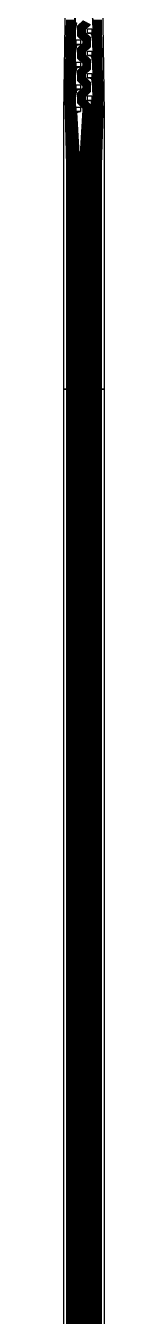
# Model space of a CAD drawing. Header units: inches. Extents: x 106592 to 209533, y 57057 to 74911.
# Drawn here: x 139468 to 139558, y 66227 to 69109 of the extents above; entities that cross this region are included whole.
import ezdxf

# ---------------------------------------------------------------- set-up
doc = ezdxf.new("R2010")
doc.units = ezdxf.units.IN
doc.header["$MEASUREMENT"] = 0
for name, color, linetype in [('metal', 221, 'Continuous'), ('nitride window', 40, 'Continuous'), ('profile', 140, 'Continuous')]:
    doc.layers.add(name, color=color, linetype=linetype)

msp = doc.modelspace()

# ---------------------------------------------------------------- linework, layer by layer
at = {"layer": 'metal'}
for points in [[(139492.1, 69122.3), (139492.6, 69147.3), (139495.1, 69165.3), (139496.1, 69165.3), (139493.1, 69147.3), (139492.6, 69122.3), (139492.1, 69097.3), (139491.6, 69072.3), (139491.1, 69047.3), (139490.6, 69022.3), (139490.1, 68997.3), (139489.6, 68972.3), (139489.1, 68947.3), (139489.6, 68914.3), (139496.7, 68797.3), (139496.1, 68797.3), (139489.1, 68914.3), (139488.6, 68947.3), (139489.1, 68972.3), (139489.6, 68997.3), (139490.1, 69022.3), (139490.6, 69047.3), (139491.1, 69072.3), (139491.6, 69097.3)], [(139533.1, 69097.3), (139532.6, 69122.3), (139530.1, 69140.3), (139529.1, 69140.3), (139532.1, 69122.3), (139532.6, 69097.3), (139533.1, 69072.3), (139533.6, 69047.3), (139534.1, 69022.3), (139534.6, 68997.3), (139535.1, 68972.3), (139535.6, 68947.3), (139536.1, 68914.3), (139528.5, 68797.3), (139529.1, 68797.3), (139536.6, 68914.3), (139536.1, 68947.3), (139535.6, 68972.3), (139535.1, 68997.3), (139534.6, 69022.3), (139534.1, 69047.3), (139533.6, 69072.3)], [(139492.1, 69072.3), (139492.6, 69097.3), (139495.1, 69115.3), (139496.1, 69115.3), (139493.1, 69097.3), (139492.6, 69072.3), (139492.1, 69047.3), (139491.6, 69022.3), (139491.1, 68997.3), (139490.6, 68972.3), (139490.1, 68947.3), (139490.6, 68914.3), (139497.9, 68797.3), (139497.3, 68797.3), (139490.1, 68914.3), (139489.6, 68947.3), (139490.1, 68972.3), (139490.6, 68997.3), (139491.1, 69022.3), (139491.6, 69047.3)], [(139520.1, 69102.3), (139530.1, 69102.3), (139530.1, 69092.3), (139520.1, 69092.3)], [(139495.1, 69077.3), (139505.1, 69077.3), (139505.1, 69067.3), (139495.1, 69067.3)], [(139530.1, 69090.3), (139529.1, 69090.3), (139520.1, 69092.3), (139530.1, 69092.3)], [(139533.1, 69047.3), (139532.6, 69072.3), (139530.1, 69090.3), (139529.1, 69090.3), (139532.1, 69072.3), (139532.6, 69047.3), (139533.1, 69022.3), (139533.6, 68997.3), (139534.1, 68972.3), (139534.6, 68947.3), (139535.1, 68914.3), (139527.3, 68797.3), (139527.9, 68797.3), (139535.6, 68914.3), (139535.1, 68947.3), (139534.6, 68972.3), (139534.1, 68997.3), (139533.6, 69022.3)], [(139492.1, 69022.3), (139492.6, 69047.3), (139495.1, 69065.3), (139496.1, 69065.3), (139493.1, 69047.3), (139492.6, 69022.3), (139492.1, 68997.3), (139491.6, 68972.3), (139491.1, 68947.3), (139491.6, 68914.3), (139499.1, 68797.3), (139498.5, 68797.3), (139491.1, 68914.3), (139490.6, 68947.3), (139491.1, 68972.3), (139491.6, 68997.3)], [(139505.1, 69067.3), (139495.1, 69067.3), (139495.1, 69065.3), (139496.1, 69065.3)], [(139520.1, 69052.3), (139530.1, 69052.3), (139530.1, 69042.3), (139520.1, 69042.3)], [(139530.1, 69040.3), (139529.1, 69040.3), (139520.1, 69042.3), (139530.1, 69042.3)], [(139492.1, 68972.3), (139492.6, 68997.3), (139495.1, 69015.3), (139496.1, 69015.3), (139493.1, 68997.3), (139492.6, 68972.3), (139492.1, 68947.3), (139492.6, 68914.3), (139500.3, 68797.3), (139499.7, 68797.3), (139492.1, 68914.3), (139491.6, 68947.3)], [(139495.1, 69027.3), (139505.1, 69027.3), (139505.1, 69017.3), (139495.1, 69017.3)], [(139495.1, 69015.3), (139496.1, 69015.3), (139505.1, 69017.3), (139495.1, 69017.3)], [(139533.1, 68997.3), (139532.6, 69022.3), (139530.1, 69040.3), (139529.1, 69040.3), (139532.1, 69022.3), (139532.6, 68997.3), (139533.1, 68972.3), (139533.6, 68947.3), (139534.1, 68914.3), (139526.1, 68797.3), (139526.7, 68797.3), (139534.6, 68914.3), (139534.1, 68947.3), (139533.6, 68972.3)], [(139520.1, 69002.3), (139530.1, 69002.3), (139530.1, 68992.3), (139520.1, 68992.3)], [(139530.1, 68990.3), (139529.1, 68990.3), (139520.1, 68992.3), (139530.1, 68992.3)], [(139533.1, 68947.3), (139532.6, 68972.3), (139530.1, 68990.3), (139529.1, 68990.3), (139532.1, 68972.3), (139532.6, 68947.3), (139533.1, 68914.3), (139524.9, 68797.3), (139525.5, 68797.3), (139533.6, 68914.3)], [(139492.6, 68947.3), (139495.1, 68965.3), (139496.1, 68965.3), (139493.1, 68947.3), (139493.6, 68914.3), (139501.5, 68797.3), (139500.9, 68797.3), (139493.1, 68914.3)], [(139495.1, 68977.3), (139505.1, 68977.3), (139505.1, 68967.3), (139495.1, 68967.3)], [(139495.1, 68965.3), (139496.1, 68965.3), (139505.1, 68967.3), (139495.1, 68967.3)], [(139495.1, 68927.3), (139505.1, 68927.3), (139505.1, 68917.3), (139495.1, 68917.3)], [(139520.1, 68952.3), (139530.1, 68952.3), (139530.1, 68942.3), (139520.1, 68942.3)], [(139530.1, 68940.3), (139529.1, 68940.3), (139520.1, 68942.3), (139530.1, 68942.3)], [(139529.1, 68940.3), (139530.1, 68940.3), (139530.1, 68914.5), (139524.3, 68797.3), (139523.7, 68797.3), (139529.2, 68914.5)], [(139495.1, 68915.3), (139496.1, 68915.3), (139505.1, 68917.3), (139495.1, 68917.3)], [(139502.1, 68797.3), (139495.1, 68915.3), (139496.1, 68915.3), (139502.7, 68797.3)], [(139474.5, 60567.4), (139474.5, 68797.3), (139475.1, 68797.3), (139475.1, 60567.4)], [(139475.7, 60567.4), (139475.7, 68797.3), (139476.3, 68797.3), (139476.3, 60567.4)], [(139476.9, 60567.4), (139476.9, 68797.3), (139477.5, 68797.3), (139477.5, 60567.4)], [(139478.1, 60567.4), (139478.1, 68797.3), (139478.7, 68797.3), (139478.7, 60567.4)], [(139479.3, 60567.4), (139479.3, 68797.3), (139479.9, 68797.3), (139479.9, 60567.4)], [(139480.5, 60567.4), (139480.5, 68797.3), (139481.1, 68797.3), (139481.1, 60567.4)], [(139481.7, 60567.4), (139481.7, 68797.3), (139482.3, 68797.3), (139482.3, 60567.4)], [(139482.9, 60567.4), (139482.9, 68797.3), (139483.5, 68797.3), (139483.5, 60567.4)], [(139484.1, 60567.4), (139484.1, 68797.3), (139484.7, 68797.3), (139484.7, 60567.4)], [(139485.3, 60567.4), (139485.3, 68797.3), (139485.9, 68797.3), (139485.9, 60567.4)], [(139486.5, 60567.4), (139486.5, 68797.3), (139487.1, 68797.3), (139487.1, 60567.4)], [(139487.7, 60567.4), (139487.7, 68797.3), (139488.3, 68797.3), (139488.3, 60567.4)], [(139488.9, 60567.4), (139488.9, 68797.3), (139489.5, 68797.3), (139489.5, 60567.4)], [(139490.1, 60567.4), (139490.1, 68797.3), (139490.7, 68797.3), (139490.7, 60567.4)], [(139491.3, 60567.4), (139491.3, 68797.3), (139491.9, 68797.3), (139491.9, 60567.4)], [(139492.5, 60567.4), (139492.5, 68797.3), (139493.1, 68797.3), (139493.1, 60567.4)], [(139493.7, 60567.4), (139493.7, 68797.3), (139494.3, 68797.3), (139494.3, 60567.4)], [(139494.9, 60567.4), (139494.9, 68797.3), (139495.5, 68797.3), (139495.5, 60567.4)], [(139496.1, 60567.4), (139496.1, 68797.3), (139496.7, 68797.3), (139496.7, 60567.4)], [(139497.3, 60567.4), (139497.3, 68797.3), (139497.9, 68797.3), (139497.9, 60567.4)], [(139498.5, 60567.4), (139498.5, 68797.3), (139499.1, 68797.3), (139499.1, 60567.4)], [(139499.7, 60567.4), (139499.7, 68797.3), (139500.3, 68797.3), (139500.3, 60567.4)], [(139500.9, 60567.4), (139500.9, 68797.3), (139501.5, 68797.3), (139501.5, 60567.4)], [(139502.1, 60567.4), (139502.1, 68797.3), (139502.7, 68797.3), (139502.7, 60567.4)], [(139503.3, 60567.4), (139503.3, 68797.3), (139503.9, 68797.3), (139503.9, 60567.4)], [(139504.5, 60567.4), (139504.5, 68797.3), (139505.1, 68797.3), (139505.1, 60567.4)], [(139505.7, 60567.4), (139505.7, 68797.3), (139506.3, 68797.3), (139506.3, 60567.4)], [(139506.9, 60567.4), (139506.9, 68797.3), (139507.5, 68797.3), (139507.5, 60567.4)], [(139508.1, 60567.4), (139508.1, 68797.3), (139508.7, 68797.3), (139508.7, 60567.4)], [(139509.3, 60567.4), (139509.3, 68797.3), (139509.9, 68797.3), (139509.9, 60567.4)], [(139510.5, 60567.4), (139510.5, 68797.3), (139511.1, 68797.3), (139511.1, 60567.4)], [(139511.7, 60567.4), (139511.7, 68797.3), (139512.3, 68797.3), (139512.3, 60567.4)], [(139512.9, 60567.4), (139512.9, 68797.3), (139513.5, 68797.3), (139513.5, 60567.4)], [(139514.1, 60567.4), (139514.1, 68797.3), (139514.7, 68797.3), (139514.7, 60567.4)], [(139515.3, 60567.4), (139515.3, 68797.3), (139515.9, 68797.3), (139515.9, 60567.4)], [(139516.5, 60567.4), (139516.5, 68797.3), (139517.1, 68797.3), (139517.1, 60567.4)], [(139517.7, 60567.4), (139517.7, 68797.3), (139518.3, 68797.3), (139518.3, 60567.4)], [(139518.9, 60567.4), (139518.9, 68797.3), (139519.5, 68797.3), (139519.5, 60567.4)], [(139520.1, 60567.4), (139520.1, 68797.3), (139520.7, 68797.3), (139520.7, 60567.4)], [(139521.3, 60567.4), (139521.3, 68797.3), (139521.9, 68797.3), (139521.9, 60567.4)], [(139522.5, 60567.4), (139522.5, 68797.3), (139523.1, 68797.3), (139523.1, 60567.4)], [(139523.7, 60567.4), (139523.7, 68797.3), (139524.3, 68797.3), (139524.3, 60567.4)], [(139524.9, 60567.4), (139524.9, 68797.3), (139525.5, 68797.3), (139525.5, 60567.4)], [(139526.1, 60567.4), (139526.1, 68797.3), (139526.7, 68797.3), (139526.7, 60567.4)], [(139527.3, 60567.4), (139527.3, 68797.3), (139527.9, 68797.3), (139527.9, 60567.4)], [(139528.5, 60567.4), (139528.5, 68797.3), (139529.1, 68797.3), (139529.1, 60567.4)], [(139529.7, 60567.4), (139529.7, 68797.3), (139530.3, 68797.3), (139530.3, 60567.4)], [(139530.9, 60567.4), (139530.9, 68797.3), (139531.5, 68797.3), (139531.5, 60567.4)], [(139532.1, 60567.4), (139532.1, 68797.3), (139532.7, 68797.3), (139532.7, 60567.4)], [(139533.3, 60567.4), (139533.3, 68797.3), (139533.9, 68797.3), (139533.9, 60567.4)], [(139534.5, 60567.4), (139534.5, 68797.3), (139535.1, 68797.3), (139535.1, 60567.4)], [(139535.7, 60567.4), (139535.7, 68797.3), (139536.3, 68797.3), (139536.3, 60567.4)], [(139536.9, 60567.4), (139536.9, 68797.3), (139537.5, 68797.3), (139537.5, 60567.4)], [(139538.1, 60567.4), (139538.1, 68797.3), (139538.7, 68797.3), (139538.7, 60567.4)], [(139539.3, 60567.4), (139539.3, 68797.3), (139539.9, 68797.3), (139539.9, 60567.4)], [(139540.5, 60567.4), (139540.5, 68797.3), (139541.1, 68797.3), (139541.1, 60567.4)], [(139541.7, 60567.4), (139541.7, 68797.3), (139542.3, 68797.3), (139542.3, 60567.4)], [(139542.9, 60567.4), (139542.9, 68797.3), (139543.5, 68797.3), (139543.5, 60567.4)], [(139544.1, 60567.4), (139544.1, 68797.3), (139544.7, 68797.3), (139544.7, 60567.4)], [(139545.3, 60567.4), (139545.3, 68797.3), (139545.9, 68797.3), (139545.9, 60567.4)], [(139546.5, 60567.4), (139546.5, 68797.3), (139547.1, 68797.3), (139547.1, 60567.4)], [(139547.7, 60567.4), (139547.7, 68797.3), (139548.3, 68797.3), (139548.3, 60567.4)], [(139548.9, 60567.4), (139548.9, 68797.3), (139549.5, 68797.3), (139549.5, 60567.4)], [(139550.1, 60567.4), (139550.1, 68797.3), (139550.7, 68797.3), (139550.7, 60567.4)]]:
    msp.add_lwpolyline(points, close=True, dxfattribs=at)
for points in [[(139474.6, 69122.3), (139474.1, 69097.3), (139473.6, 69072.3), (139473.1, 69047.3), (139472.6, 69022.3), (139472.1, 68997.3), (139471.6, 68972.3), (139471.1, 68947.3), (139471.6, 68914.3), (139475.1, 68797.3), (139474.5, 68797.3), (139471.1, 68914.3), (139470.6, 68947.3), (139471.1, 68972.3), (139471.6, 68997.3), (139472.1, 69022.3), (139472.6, 69047.3), (139473.1, 69072.3), (139473.6, 69097.3), (139474.1, 69122.3)], [(139475.6, 69122.3), (139475.1, 69097.3), (139474.6, 69072.3), (139474.1, 69047.3), (139473.6, 69022.3), (139473.1, 68997.3), (139472.6, 68972.3), (139472.1, 68947.3), (139472.6, 68914.3), (139476.3, 68797.3), (139475.7, 68797.3), (139472.1, 68914.3), (139471.6, 68947.3), (139472.1, 68972.3), (139472.6, 68997.3), (139473.1, 69022.3), (139473.6, 69047.3), (139474.1, 69072.3), (139474.6, 69097.3), (139475.1, 69122.3)], [(139476.6, 69122.3), (139476.1, 69097.3), (139475.6, 69072.3), (139475.1, 69047.3), (139474.6, 69022.3), (139474.1, 68997.3), (139473.6, 68972.3), (139473.1, 68947.3), (139473.6, 68914.3), (139477.5, 68797.3), (139476.9, 68797.3), (139473.1, 68914.3), (139472.6, 68947.3), (139473.1, 68972.3), (139473.6, 68997.3), (139474.1, 69022.3), (139474.6, 69047.3), (139475.1, 69072.3), (139475.6, 69097.3), (139476.1, 69122.3)], [(139477.6, 69122.3), (139477.1, 69097.3), (139476.6, 69072.3), (139476.1, 69047.3), (139475.6, 69022.3), (139475.1, 68997.3), (139474.6, 68972.3), (139474.1, 68947.3), (139474.6, 68914.3), (139478.7, 68797.3), (139478.1, 68797.3), (139474.1, 68914.3), (139473.6, 68947.3), (139474.1, 68972.3), (139474.6, 68997.3), (139475.1, 69022.3), (139475.6, 69047.3), (139476.1, 69072.3), (139476.6, 69097.3), (139477.1, 69122.3)], [(139478.6, 69122.3), (139478.1, 69097.3), (139477.6, 69072.3), (139477.1, 69047.3), (139476.6, 69022.3), (139476.1, 68997.3), (139475.6, 68972.3), (139475.1, 68947.3), (139475.6, 68914.3), (139479.9, 68797.3), (139479.3, 68797.3), (139475.1, 68914.3), (139474.6, 68947.3), (139475.1, 68972.3), (139475.6, 68997.3), (139476.1, 69022.3), (139476.6, 69047.3), (139477.1, 69072.3), (139477.6, 69097.3), (139478.1, 69122.3)], [(139479.6, 69122.3), (139479.1, 69097.3), (139478.6, 69072.3), (139478.1, 69047.3), (139477.6, 69022.3), (139477.1, 68997.3), (139476.6, 68972.3), (139476.1, 68947.3), (139476.6, 68914.3), (139481.1, 68797.3), (139480.5, 68797.3), (139476.1, 68914.3), (139475.6, 68947.3), (139476.1, 68972.3), (139476.6, 68997.3), (139477.1, 69022.3), (139477.6, 69047.3), (139478.1, 69072.3), (139478.6, 69097.3), (139479.1, 69122.3)], [(139480.6, 69122.3), (139480.1, 69097.3), (139479.6, 69072.3), (139479.1, 69047.3), (139478.6, 69022.3), (139478.1, 68997.3), (139477.6, 68972.3), (139477.1, 68947.3), (139477.6, 68914.3), (139482.3, 68797.3), (139481.7, 68797.3), (139477.1, 68914.3), (139476.6, 68947.3), (139477.1, 68972.3), (139477.6, 68997.3), (139478.1, 69022.3), (139478.6, 69047.3), (139479.1, 69072.3), (139479.6, 69097.3), (139480.1, 69122.3)], [(139481.6, 69122.3), (139481.1, 69097.3), (139480.6, 69072.3), (139480.1, 69047.3), (139479.6, 69022.3), (139479.1, 68997.3), (139478.6, 68972.3), (139478.1, 68947.3), (139478.6, 68914.3), (139483.5, 68797.3), (139482.9, 68797.3), (139478.1, 68914.3), (139477.6, 68947.3), (139478.1, 68972.3), (139478.6, 68997.3), (139479.1, 69022.3), (139479.6, 69047.3), (139480.1, 69072.3), (139480.6, 69097.3), (139481.1, 69122.3)], [(139482.6, 69122.3), (139482.1, 69097.3), (139481.6, 69072.3), (139481.1, 69047.3), (139480.6, 69022.3), (139480.1, 68997.3), (139479.6, 68972.3), (139479.1, 68947.3), (139479.6, 68914.3), (139484.7, 68797.3), (139484.1, 68797.3), (139479.1, 68914.3), (139478.6, 68947.3), (139479.1, 68972.3), (139479.6, 68997.3), (139480.1, 69022.3), (139480.6, 69047.3), (139481.1, 69072.3), (139481.6, 69097.3), (139482.1, 69122.3)], [(139483.6, 69122.3), (139483.1, 69097.3), (139482.6, 69072.3), (139482.1, 69047.3), (139481.6, 69022.3), (139481.1, 68997.3), (139480.6, 68972.3), (139480.1, 68947.3), (139480.6, 68914.3), (139485.9, 68797.3), (139485.3, 68797.3), (139480.1, 68914.3), (139479.6, 68947.3), (139480.1, 68972.3), (139480.6, 68997.3), (139481.1, 69022.3), (139481.6, 69047.3), (139482.1, 69072.3), (139482.6, 69097.3), (139483.1, 69122.3)], [(139484.6, 69122.3), (139484.1, 69097.3), (139483.6, 69072.3), (139483.1, 69047.3), (139482.6, 69022.3), (139482.1, 68997.3), (139481.6, 68972.3), (139481.1, 68947.3), (139481.6, 68914.3), (139487.1, 68797.3), (139486.5, 68797.3), (139481.1, 68914.3), (139480.6, 68947.3), (139481.1, 68972.3), (139481.6, 68997.3), (139482.1, 69022.3), (139482.6, 69047.3), (139483.1, 69072.3), (139483.6, 69097.3), (139484.1, 69122.3)], [(139485.6, 69122.3), (139485.1, 69097.3), (139484.6, 69072.3), (139484.1, 69047.3), (139483.6, 69022.3), (139483.1, 68997.3), (139482.6, 68972.3), (139482.1, 68947.3), (139482.6, 68914.3), (139488.3, 68797.3), (139487.7, 68797.3), (139482.1, 68914.3), (139481.6, 68947.3), (139482.1, 68972.3), (139482.6, 68997.3), (139483.1, 69022.3), (139483.6, 69047.3), (139484.1, 69072.3), (139484.6, 69097.3), (139485.1, 69122.3)], [(139486.6, 69122.3), (139486.1, 69097.3), (139485.6, 69072.3), (139485.1, 69047.3), (139484.6, 69022.3), (139484.1, 68997.3), (139483.6, 68972.3), (139483.1, 68947.3), (139483.6, 68914.3), (139489.5, 68797.3), (139488.9, 68797.3), (139483.1, 68914.3), (139482.6, 68947.3), (139483.1, 68972.3), (139483.6, 68997.3), (139484.1, 69022.3), (139484.6, 69047.3), (139485.1, 69072.3), (139485.6, 69097.3), (139486.1, 69122.3)], [(139487.6, 69122.3), (139487.1, 69097.3), (139486.6, 69072.3), (139486.1, 69047.3), (139485.6, 69022.3), (139485.1, 68997.3), (139484.6, 68972.3), (139484.1, 68947.3), (139484.6, 68914.3), (139490.7, 68797.3), (139490.1, 68797.3), (139484.1, 68914.3), (139483.6, 68947.3), (139484.1, 68972.3), (139484.6, 68997.3), (139485.1, 69022.3), (139485.6, 69047.3), (139486.1, 69072.3), (139486.6, 69097.3), (139487.1, 69122.3)], [(139488.6, 69122.3), (139488.1, 69097.3), (139487.6, 69072.3), (139487.1, 69047.3), (139486.6, 69022.3), (139486.1, 68997.3), (139485.6, 68972.3), (139485.1, 68947.3), (139485.6, 68914.3), (139491.9, 68797.3), (139491.3, 68797.3), (139485.1, 68914.3), (139484.6, 68947.3), (139485.1, 68972.3), (139485.6, 68997.3), (139486.1, 69022.3), (139486.6, 69047.3), (139487.1, 69072.3), (139487.6, 69097.3), (139488.1, 69122.3)], [(139489.6, 69122.3), (139489.1, 69097.3), (139488.6, 69072.3), (139488.1, 69047.3), (139487.6, 69022.3), (139487.1, 68997.3), (139486.6, 68972.3), (139486.1, 68947.3), (139486.6, 68914.3), (139493.1, 68797.3), (139492.5, 68797.3), (139486.1, 68914.3), (139485.6, 68947.3), (139486.1, 68972.3), (139486.6, 68997.3), (139487.1, 69022.3), (139487.6, 69047.3), (139488.1, 69072.3), (139488.6, 69097.3), (139489.1, 69122.3)], [(139490.6, 69122.3), (139490.1, 69097.3), (139489.6, 69072.3), (139489.1, 69047.3), (139488.6, 69022.3), (139488.1, 68997.3), (139487.6, 68972.3), (139487.1, 68947.3), (139487.6, 68914.3), (139494.3, 68797.3), (139493.7, 68797.3), (139487.1, 68914.3), (139486.6, 68947.3), (139487.1, 68972.3), (139487.6, 68997.3), (139488.1, 69022.3), (139488.6, 69047.3), (139489.1, 69072.3), (139489.6, 69097.3), (139490.1, 69122.3)], [(139491.6, 69122.3), (139491.1, 69097.3), (139490.6, 69072.3), (139490.1, 69047.3), (139489.6, 69022.3), (139489.1, 68997.3), (139488.6, 68972.3), (139488.1, 68947.3), (139488.6, 68914.3), (139495.5, 68797.3), (139494.9, 68797.3), (139488.1, 68914.3), (139487.6, 68947.3), (139488.1, 68972.3), (139488.6, 68997.3), (139489.1, 69022.3), (139489.6, 69047.3), (139490.1, 69072.3), (139490.6, 69097.3), (139491.1, 69122.3)], [(139511.1, 69120.1), (139499.6, 69108.6), (139499.6, 69086.1), (139511.1, 69074.6), (139511.1, 69070.1), (139499.6, 69058.6), (139499.6, 69036.1), (139511.1, 69024.6), (139511.1, 69020.1), (139499.6, 69008.6), (139499.6, 68986.1), (139511.1, 68974.6), (139511.1, 68970.1), (139499.6, 68958.6), (139499.6, 68936.1), (139511.1, 68924.6), (139511.1, 68920.1), (139503.9, 68797.3), (139503.3, 68797.3), (139510.6, 68920.3), (139510.6, 68924.3), (139499.1, 68935.8), (139499.1, 68958.8), (139510.6, 68970.3), (139510.6, 68974.3), (139499.1, 68985.8), (139499.1, 69008.8), (139510.6, 69020.3), (139510.6, 69024.3), (139499.1, 69035.8), (139499.1, 69058.8), (139510.6, 69070.3), (139510.6, 69074.3), (139499.1, 69085.8), (139499.1, 69108.8), (139510.6, 69120.3)], [(139512.1, 69119.6), (139500.6, 69108.1), (139500.6, 69086.6), (139512.1, 69075.1), (139512.1, 69069.6), (139500.6, 69058.1), (139500.6, 69036.6), (139512.1, 69025.1), (139512.1, 69019.6), (139500.6, 69008.1), (139500.6, 68986.6), (139512.1, 68975.1), (139512.1, 68969.6), (139500.6, 68958.1), (139500.6, 68936.6), (139512.1, 68925.1), (139512.1, 68919.6), (139505.1, 68797.3), (139504.5, 68797.3), (139511.6, 68919.8), (139511.6, 68924.8), (139500.1, 68936.3), (139500.1, 68958.3), (139511.6, 68969.8), (139511.6, 68974.8), (139500.1, 68986.3), (139500.1, 69008.3), (139511.6, 69019.8), (139511.6, 69024.8), (139500.1, 69036.3), (139500.1, 69058.3), (139511.6, 69069.8), (139511.6, 69074.8), (139500.1, 69086.3), (139500.1, 69108.3), (139511.6, 69119.8)], [(139513.1, 69119.1), (139501.6, 69107.6), (139501.6, 69087.1), (139513.1, 69075.6), (139513.1, 69069.1), (139501.6, 69057.6), (139501.6, 69037.1), (139513.1, 69025.6), (139513.1, 69019.1), (139501.6, 69007.6), (139501.6, 68987.1), (139513.1, 68975.6), (139513.1, 68969.1), (139501.6, 68957.6), (139501.6, 68937.1), (139513.1, 68925.6), (139513.1, 68919.1), (139506.3, 68797.3), (139505.7, 68797.3), (139512.6, 68919.3), (139512.6, 68925.3), (139501.1, 68936.8), (139501.1, 68957.8), (139512.6, 68969.3), (139512.6, 68975.3), (139501.1, 68986.8), (139501.1, 69007.8), (139512.6, 69019.3), (139512.6, 69025.3), (139501.1, 69036.8), (139501.1, 69057.8), (139512.6, 69069.3), (139512.6, 69075.3), (139501.1, 69086.8), (139501.1, 69107.8), (139512.6, 69119.3)], [(139514.1, 69118.6), (139502.6, 69107.1), (139502.6, 69087.6), (139514.1, 69076.1), (139514.1, 69068.6), (139502.6, 69057.1), (139502.6, 69037.6), (139514.1, 69026.1), (139514.1, 69018.6), (139502.6, 69007.1), (139502.6, 68987.6), (139514.1, 68976.1), (139514.1, 68968.6), (139502.6, 68957.1), (139502.6, 68937.6), (139514.1, 68926.1), (139514.1, 68918.6), (139507.5, 68797.3), (139506.9, 68797.3), (139513.6, 68918.8), (139513.6, 68925.8), (139502.1, 68937.3), (139502.1, 68957.3), (139513.6, 68968.8), (139513.6, 68975.8), (139502.1, 68987.3), (139502.1, 69007.3), (139513.6, 69018.8), (139513.6, 69025.8), (139502.1, 69037.3), (139502.1, 69057.3), (139513.6, 69068.8), (139513.6, 69075.8), (139502.1, 69087.3), (139502.1, 69107.3), (139513.6, 69118.8)], [(139515.1, 69118.1), (139503.6, 69106.6), (139503.6, 69088.1), (139515.1, 69076.6), (139515.1, 69068.1), (139503.6, 69056.6), (139503.6, 69038.1), (139515.1, 69026.6), (139515.1, 69018.1), (139503.6, 69006.6), (139503.6, 68988.1), (139515.1, 68976.6), (139515.1, 68968.1), (139503.6, 68956.6), (139503.6, 68938.1), (139515.1, 68926.6), (139515.1, 68918.1), (139508.7, 68797.3), (139508.1, 68797.3), (139514.6, 68918.3), (139514.6, 68926.3), (139503.1, 68937.8), (139503.1, 68956.8), (139514.6, 68968.3), (139514.6, 68976.3), (139503.1, 68987.8), (139503.1, 69006.8), (139514.6, 69018.3), (139514.6, 69026.3), (139503.1, 69037.8), (139503.1, 69056.8), (139514.6, 69068.3), (139514.6, 69076.3), (139503.1, 69087.8), (139503.1, 69106.8), (139514.6, 69118.3)], [(139516.1, 69117.6), (139504.6, 69106.1), (139504.6, 69088.6), (139516.1, 69077.1), (139516.1, 69067.6), (139504.6, 69056.1), (139504.6, 69038.6), (139516.1, 69027.1), (139516.1, 69017.6), (139504.6, 69006.1), (139504.6, 68988.6), (139516.1, 68977.1), (139516.1, 68967.6), (139504.6, 68956.1), (139504.6, 68938.6), (139516.1, 68927.1), (139516.1, 68917.6), (139509.9, 68797.3), (139509.3, 68797.3), (139515.6, 68917.8), (139515.6, 68926.8), (139504.1, 68938.3), (139504.1, 68956.3), (139515.6, 68967.8), (139515.6, 68976.8), (139504.1, 68988.3), (139504.1, 69006.3), (139515.6, 69017.8), (139515.6, 69026.8), (139504.1, 69038.3), (139504.1, 69056.3), (139515.6, 69067.8), (139515.6, 69076.8), (139504.1, 69088.3), (139504.1, 69106.3), (139515.6, 69117.8)], [(139517.1, 69117.1), (139505.6, 69105.6), (139505.6, 69089.1), (139517.1, 69077.6), (139517.1, 69067.1), (139505.6, 69055.6), (139505.6, 69039.1), (139517.1, 69027.6), (139517.1, 69017.1), (139505.6, 69005.6), (139505.6, 68989.1), (139517.1, 68977.6), (139517.1, 68967.1), (139505.6, 68955.6), (139505.6, 68939.1), (139517.1, 68927.6), (139517.1, 68917.1), (139511.1, 68797.3), (139510.5, 68797.3), (139516.6, 68917.3), (139516.6, 68927.3), (139505.1, 68938.8), (139505.1, 68955.8), (139516.6, 68967.3), (139516.6, 68977.3), (139505.1, 68988.8), (139505.1, 69005.8), (139516.6, 69017.3), (139516.6, 69027.3), (139505.1, 69038.8), (139505.1, 69055.8), (139516.6, 69067.3), (139516.6, 69077.3), (139505.1, 69088.8), (139505.1, 69105.8), (139516.6, 69117.3)], [(139518.1, 69116.6), (139506.6, 69105.1), (139506.6, 69089.6), (139518.1, 69078.1), (139518.1, 69066.6), (139506.6, 69055.1), (139506.6, 69039.6), (139518.1, 69028.1), (139518.1, 69016.6), (139506.6, 69005.1), (139506.6, 68989.6), (139518.1, 68978.1), (139518.1, 68966.6), (139506.6, 68955.1), (139506.6, 68939.6), (139518.1, 68928.1), (139518.1, 68916.6), (139512.3, 68797.3), (139511.7, 68797.3), (139517.6, 68916.8), (139517.6, 68927.8), (139506.1, 68939.3), (139506.1, 68955.3), (139517.6, 68966.8), (139517.6, 68977.8), (139506.1, 68989.3), (139506.1, 69005.3), (139517.6, 69016.8), (139517.6, 69027.8), (139506.1, 69039.3), (139506.1, 69055.3), (139517.6, 69066.8), (139517.6, 69077.8), (139506.1, 69089.3), (139506.1, 69105.3), (139517.6, 69116.8)], [(139519.1, 69116.1), (139507.6, 69104.6), (139507.6, 69090.1), (139519.1, 69078.6), (139519.1, 69066.1), (139507.6, 69054.6), (139507.6, 69040.1), (139519.1, 69028.6), (139519.1, 69016.1), (139507.6, 69004.6), (139507.6, 68990.1), (139519.1, 68978.6), (139519.1, 68966.1), (139507.6, 68954.6), (139507.6, 68940.1), (139519.1, 68928.6), (139519.1, 68916.1), (139513.5, 68797.3), (139512.9, 68797.3), (139518.6, 68916.3), (139518.6, 68928.3), (139507.1, 68939.8), (139507.1, 68954.8), (139518.6, 68966.3), (139518.6, 68978.3), (139507.1, 68989.8), (139507.1, 69004.8), (139518.6, 69016.3), (139518.6, 69028.3), (139507.1, 69039.8), (139507.1, 69054.8), (139518.6, 69066.3), (139518.6, 69078.3), (139507.1, 69089.8), (139507.1, 69104.8), (139518.6, 69116.3)], [(139520.1, 69115.6), (139508.6, 69104.1), (139508.6, 69090.6), (139520.1, 69079.1), (139520.1, 69065.6), (139508.6, 69054.1), (139508.6, 69040.6), (139520.1, 69029.1), (139520.1, 69015.6), (139508.6, 69004.1), (139508.6, 68990.6), (139520.1, 68979.1), (139520.1, 68965.6), (139508.6, 68954.1), (139508.6, 68940.6), (139520.1, 68929.1), (139520.1, 68915.6), (139514.7, 68797.3), (139514.1, 68797.3), (139519.6, 68915.8), (139519.6, 68928.8), (139508.1, 68940.3), (139508.1, 68954.3), (139519.6, 68965.8), (139519.6, 68978.8), (139508.1, 68990.3), (139508.1, 69004.3), (139519.6, 69015.8), (139519.6, 69028.8), (139508.1, 69040.3), (139508.1, 69054.3), (139519.6, 69065.8), (139519.6, 69078.8), (139508.1, 69090.3), (139508.1, 69104.3), (139519.6, 69115.8)], [(139521.1, 69115.1), (139509.6, 69103.6), (139509.6, 69091.1), (139521.1, 69079.6), (139521.1, 69065.1), (139509.6, 69053.6), (139509.6, 69041.1), (139521.1, 69029.6), (139521.1, 69015.1), (139509.6, 69003.6), (139509.6, 68991.1), (139521.1, 68979.6), (139521.1, 68965.1), (139509.6, 68953.6), (139509.6, 68941.1), (139521.1, 68929.6), (139521.1, 68915.1), (139515.9, 68797.3), (139515.3, 68797.3), (139520.6, 68915.3), (139520.6, 68929.3), (139509.1, 68940.8), (139509.1, 68953.8), (139520.6, 68965.3), (139520.6, 68979.3), (139509.1, 68990.8), (139509.1, 69003.8), (139520.6, 69015.3), (139520.6, 69029.3), (139509.1, 69040.8), (139509.1, 69053.8), (139520.6, 69065.3), (139520.6, 69079.3), (139509.1, 69090.8), (139509.1, 69103.8), (139520.6, 69115.3)], [(139522.1, 69114.6), (139510.6, 69103.1), (139510.6, 69091.6), (139522.1, 69080.1), (139522.1, 69064.6), (139510.6, 69053.1), (139510.6, 69041.6), (139522.1, 69030.1), (139522.1, 69014.6), (139510.6, 69003.1), (139510.6, 68991.6), (139522.1, 68980.1), (139522.1, 68964.6), (139510.6, 68953.1), (139510.6, 68941.6), (139522.1, 68930.1), (139522.1, 68914.6), (139517.1, 68797.3), (139516.5, 68797.3), (139521.6, 68914.8), (139521.6, 68929.8), (139510.1, 68941.3), (139510.1, 68953.3), (139521.6, 68964.8), (139521.6, 68979.8), (139510.1, 68991.3), (139510.1, 69003.3), (139521.6, 69014.8), (139521.6, 69029.8), (139510.1, 69041.3), (139510.1, 69053.3), (139521.6, 69064.8), (139521.6, 69079.8), (139510.1, 69091.3), (139510.1, 69103.3), (139521.6, 69114.8)], [(139523.1, 69114.1), (139511.6, 69102.6), (139511.6, 69092.1), (139523.1, 69080.6), (139523.1, 69064.1), (139511.6, 69052.6), (139511.6, 69042.1), (139523.1, 69030.6), (139523.1, 69014.1), (139511.6, 69002.6), (139511.6, 68992.1), (139523.1, 68980.6), (139523.1, 68964.1), (139511.6, 68952.6), (139511.6, 68942.1), (139523.1, 68930.6), (139523.1, 68914.1), (139518.3, 68797.3), (139517.7, 68797.3), (139522.6, 68914.3), (139522.6, 68930.3), (139511.1, 68941.8), (139511.1, 68952.8), (139522.6, 68964.3), (139522.6, 68980.3), (139511.1, 68991.8), (139511.1, 69002.8), (139522.6, 69014.3), (139522.6, 69030.3), (139511.1, 69041.8), (139511.1, 69052.8), (139522.6, 69064.3), (139522.6, 69080.3), (139511.1, 69091.8), (139511.1, 69102.8), (139522.6, 69114.3)], [(139524.1, 69113.6), (139512.6, 69102.1), (139512.6, 69092.6), (139524.1, 69081.1), (139524.1, 69063.6), (139512.6, 69052.1), (139512.6, 69042.6), (139524.1, 69031.1), (139524.1, 69013.6), (139512.6, 69002.1), (139512.6, 68992.6), (139524.1, 68981.1), (139524.1, 68963.6), (139512.6, 68952.1), (139512.6, 68942.6), (139524.1, 68931.1), (139524.1, 68913.6), (139519.5, 68797.3), (139518.9, 68797.3), (139523.6, 68913.8), (139523.6, 68930.8), (139512.1, 68942.3), (139512.1, 68952.3), (139523.6, 68963.8), (139523.6, 68980.8), (139512.1, 68992.3), (139512.1, 69002.3), (139523.6, 69013.8), (139523.6, 69030.8), (139512.1, 69042.3), (139512.1, 69052.3), (139523.6, 69063.8), (139523.6, 69080.8), (139512.1, 69092.3), (139512.1, 69102.3), (139523.6, 69113.8)], [(139525.1, 69113.1), (139513.6, 69101.6), (139513.6, 69093.1), (139525.1, 69081.6), (139525.1, 69063.1), (139513.6, 69051.6), (139513.6, 69043.1), (139525.1, 69031.6), (139525.1, 69013.1), (139513.6, 69001.6), (139513.6, 68993.1), (139525.1, 68981.6), (139525.1, 68963.1), (139513.6, 68951.6), (139513.6, 68943.1), (139525.1, 68931.6), (139525.1, 68913.1), (139520.7, 68797.3), (139520.1, 68797.3), (139524.6, 68913.3), (139524.6, 68931.3), (139513.1, 68942.8), (139513.1, 68951.8), (139524.6, 68963.3), (139524.6, 68981.3), (139513.1, 68992.8), (139513.1, 69001.8), (139524.6, 69013.3), (139524.6, 69031.3), (139513.1, 69042.8), (139513.1, 69051.8), (139524.6, 69063.3), (139524.6, 69081.3), (139513.1, 69092.8), (139513.1, 69101.8), (139524.6, 69113.3)], [(139526.1, 69112.6), (139514.6, 69101.1), (139514.6, 69093.6), (139526.1, 69082.1), (139526.1, 69062.6), (139514.6, 69051.1), (139514.6, 69043.6), (139526.1, 69032.1), (139526.1, 69012.6), (139514.6, 69001.1), (139514.6, 68993.6), (139526.1, 68982.1), (139526.1, 68962.6), (139514.6, 68951.1), (139514.6, 68943.6), (139526.1, 68932.1), (139526.1, 68912.6), (139521.9, 68797.3), (139521.3, 68797.3), (139525.6, 68912.8), (139525.6, 68931.8), (139514.1, 68943.3), (139514.1, 68951.3), (139525.6, 68962.8), (139525.6, 68981.8), (139514.1, 68993.3), (139514.1, 69001.3), (139525.6, 69012.8), (139525.6, 69031.8), (139514.1, 69043.3), (139514.1, 69051.3), (139525.6, 69062.8), (139525.6, 69081.8), (139514.1, 69093.3), (139514.1, 69101.3), (139525.6, 69112.8)], [(139526.6, 69112.3), (139515.1, 69100.8), (139515.1, 69093.8), (139526.6, 69082.3), (139526.6, 69062.3), (139515.1, 69050.8), (139515.1, 69043.8), (139526.6, 69032.3), (139526.6, 69012.3), (139515.1, 69000.8), (139515.1, 68993.8), (139526.6, 68982.3), (139526.6, 68962.3), (139515.1, 68950.8), (139515.1, 68943.8), (139526.6, 68932.3), (139526.6, 68912.3), (139522.5, 68797.3), (139523.1, 68797.3), (139527.1, 68912.1), (139527.1, 68932.6), (139515.6, 68944.1), (139515.6, 68950.6), (139527.1, 68962.1), (139527.1, 68982.6), (139515.6, 68994.1), (139515.6, 69000.6), (139527.1, 69012.1), (139527.1, 69032.6), (139515.6, 69044.1), (139515.6, 69050.6), (139527.1, 69062.1), (139527.1, 69082.6), (139515.6, 69094.1), (139515.6, 69100.6), (139527.1, 69112.1)], [(139533.1, 69122.3), (139533.6, 69097.3), (139534.1, 69072.3), (139534.6, 69047.3), (139535.1, 69022.3), (139535.6, 68997.3), (139536.1, 68972.3), (139536.6, 68947.3), (139537.1, 68914.3), (139529.7, 68797.3), (139530.3, 68797.3), (139537.6, 68914.3), (139537.1, 68947.3), (139536.6, 68972.3), (139536.1, 68997.3), (139535.6, 69022.3), (139535.1, 69047.3), (139534.6, 69072.3), (139534.1, 69097.3), (139533.6, 69122.3)], [(139534.1, 69122.3), (139534.6, 69097.3), (139535.1, 69072.3), (139535.6, 69047.3), (139536.1, 69022.3), (139536.6, 68997.3), (139537.1, 68972.3), (139537.6, 68947.3), (139538.1, 68914.3), (139530.9, 68797.3), (139531.5, 68797.3), (139538.6, 68914.3), (139538.1, 68947.3), (139537.6, 68972.3), (139537.1, 68997.3), (139536.6, 69022.3), (139536.1, 69047.3), (139535.6, 69072.3), (139535.1, 69097.3), (139534.6, 69122.3)], [(139535.1, 69122.3), (139535.6, 69097.3), (139536.1, 69072.3), (139536.6, 69047.3), (139537.1, 69022.3), (139537.6, 68997.3), (139538.1, 68972.3), (139538.6, 68947.3), (139539.1, 68914.3), (139532.1, 68797.3), (139532.7, 68797.3), (139539.6, 68914.3), (139539.1, 68947.3), (139538.6, 68972.3), (139538.1, 68997.3), (139537.6, 69022.3), (139537.1, 69047.3), (139536.6, 69072.3), (139536.1, 69097.3), (139535.6, 69122.3)], [(139536.1, 69122.3), (139536.6, 69097.3), (139537.1, 69072.3), (139537.6, 69047.3), (139538.1, 69022.3), (139538.6, 68997.3), (139539.1, 68972.3), (139539.6, 68947.3), (139540.1, 68914.3), (139533.3, 68797.3), (139533.9, 68797.3), (139540.6, 68914.3), (139540.1, 68947.3), (139539.6, 68972.3), (139539.1, 68997.3), (139538.6, 69022.3), (139538.1, 69047.3), (139537.6, 69072.3), (139537.1, 69097.3), (139536.6, 69122.3)], [(139537.1, 69122.3), (139537.6, 69097.3), (139538.1, 69072.3), (139538.6, 69047.3), (139539.1, 69022.3), (139539.6, 68997.3), (139540.1, 68972.3), (139540.6, 68947.3), (139541.1, 68914.3), (139534.5, 68797.3), (139535.1, 68797.3), (139541.6, 68914.3), (139541.1, 68947.3), (139540.6, 68972.3), (139540.1, 68997.3), (139539.6, 69022.3), (139539.1, 69047.3), (139538.6, 69072.3), (139538.1, 69097.3), (139537.6, 69122.3)], [(139538.1, 69122.3), (139538.6, 69097.3), (139539.1, 69072.3), (139539.6, 69047.3), (139540.1, 69022.3), (139540.6, 68997.3), (139541.1, 68972.3), (139541.6, 68947.3), (139542.1, 68914.3), (139535.7, 68797.3), (139536.3, 68797.3), (139542.6, 68914.3), (139542.1, 68947.3), (139541.6, 68972.3), (139541.1, 68997.3), (139540.6, 69022.3), (139540.1, 69047.3), (139539.6, 69072.3), (139539.1, 69097.3), (139538.6, 69122.3)], [(139539.1, 69122.3), (139539.6, 69097.3), (139540.1, 69072.3), (139540.6, 69047.3), (139541.1, 69022.3), (139541.6, 68997.3), (139542.1, 68972.3), (139542.6, 68947.3), (139543.1, 68914.3), (139536.9, 68797.3), (139537.5, 68797.3), (139543.6, 68914.3), (139543.1, 68947.3), (139542.6, 68972.3), (139542.1, 68997.3), (139541.6, 69022.3), (139541.1, 69047.3), (139540.6, 69072.3), (139540.1, 69097.3), (139539.6, 69122.3)], [(139540.1, 69122.3), (139540.6, 69097.3), (139541.1, 69072.3), (139541.6, 69047.3), (139542.1, 69022.3), (139542.6, 68997.3), (139543.1, 68972.3), (139543.6, 68947.3), (139544.1, 68914.3), (139538.1, 68797.3), (139538.7, 68797.3), (139544.6, 68914.3), (139544.1, 68947.3), (139543.6, 68972.3), (139543.1, 68997.3), (139542.6, 69022.3), (139542.1, 69047.3), (139541.6, 69072.3), (139541.1, 69097.3), (139540.6, 69122.3)], [(139541.1, 69122.3), (139541.6, 69097.3), (139542.1, 69072.3), (139542.6, 69047.3), (139543.1, 69022.3), (139543.6, 68997.3), (139544.1, 68972.3), (139544.6, 68947.3), (139545.1, 68914.3), (139539.3, 68797.3), (139539.9, 68797.3), (139545.6, 68914.3), (139545.1, 68947.3), (139544.6, 68972.3), (139544.1, 68997.3), (139543.6, 69022.3), (139543.1, 69047.3), (139542.6, 69072.3), (139542.1, 69097.3), (139541.6, 69122.3)], [(139542.1, 69122.3), (139542.6, 69097.3), (139543.1, 69072.3), (139543.6, 69047.3), (139544.1, 69022.3), (139544.6, 68997.3), (139545.1, 68972.3), (139545.6, 68947.3), (139546.1, 68914.3), (139540.5, 68797.3), (139541.1, 68797.3), (139546.6, 68914.3), (139546.1, 68947.3), (139545.6, 68972.3), (139545.1, 68997.3), (139544.6, 69022.3), (139544.1, 69047.3), (139543.6, 69072.3), (139543.1, 69097.3), (139542.6, 69122.3)], [(139543.1, 69122.3), (139543.6, 69097.3), (139544.1, 69072.3), (139544.6, 69047.3), (139545.1, 69022.3), (139545.6, 68997.3), (139546.1, 68972.3), (139546.6, 68947.3), (139547.1, 68914.3), (139541.7, 68797.3), (139542.3, 68797.3), (139547.6, 68914.3), (139547.1, 68947.3), (139546.6, 68972.3), (139546.1, 68997.3), (139545.6, 69022.3), (139545.1, 69047.3), (139544.6, 69072.3), (139544.1, 69097.3), (139543.6, 69122.3)], [(139544.1, 69122.3), (139544.6, 69097.3), (139545.1, 69072.3), (139545.6, 69047.3), (139546.1, 69022.3), (139546.6, 68997.3), (139547.1, 68972.3), (139547.6, 68947.3), (139548.1, 68914.3), (139542.9, 68797.3), (139543.5, 68797.3), (139548.6, 68914.3), (139548.1, 68947.3), (139547.6, 68972.3), (139547.1, 68997.3), (139546.6, 69022.3), (139546.1, 69047.3), (139545.6, 69072.3), (139545.1, 69097.3), (139544.6, 69122.3)], [(139545.1, 69122.3), (139545.6, 69097.3), (139546.1, 69072.3), (139546.6, 69047.3), (139547.1, 69022.3), (139547.6, 68997.3), (139548.1, 68972.3), (139548.6, 68947.3), (139549.1, 68914.3), (139544.1, 68797.3), (139544.7, 68797.3), (139549.6, 68914.3), (139549.1, 68947.3), (139548.6, 68972.3), (139548.1, 68997.3), (139547.6, 69022.3), (139547.1, 69047.3), (139546.6, 69072.3), (139546.1, 69097.3), (139545.6, 69122.3)], [(139546.1, 69122.3), (139546.6, 69097.3), (139547.1, 69072.3), (139547.6, 69047.3), (139548.1, 69022.3), (139548.6, 68997.3), (139549.1, 68972.3), (139549.6, 68947.3), (139550.1, 68914.3), (139545.3, 68797.3), (139545.9, 68797.3), (139550.6, 68914.3), (139550.1, 68947.3), (139549.6, 68972.3), (139549.1, 68997.3), (139548.6, 69022.3), (139548.1, 69047.3), (139547.6, 69072.3), (139547.1, 69097.3), (139546.6, 69122.3)], [(139547.1, 69122.3), (139547.6, 69097.3), (139548.1, 69072.3), (139548.6, 69047.3), (139549.1, 69022.3), (139549.6, 68997.3), (139550.1, 68972.3), (139550.6, 68947.3), (139551.1, 68914.3), (139546.5, 68797.3), (139547.1, 68797.3), (139551.6, 68914.3), (139551.1, 68947.3), (139550.6, 68972.3), (139550.1, 68997.3), (139549.6, 69022.3), (139549.1, 69047.3), (139548.6, 69072.3), (139548.1, 69097.3), (139547.6, 69122.3)], [(139548.1, 69122.3), (139548.6, 69097.3), (139549.1, 69072.3), (139549.6, 69047.3), (139550.1, 69022.3), (139550.6, 68997.3), (139551.1, 68972.3), (139551.6, 68947.3), (139552.1, 68914.3), (139547.7, 68797.3), (139548.3, 68797.3), (139552.6, 68914.3), (139552.1, 68947.3), (139551.6, 68972.3), (139551.1, 68997.3), (139550.6, 69022.3), (139550.1, 69047.3), (139549.6, 69072.3), (139549.1, 69097.3), (139548.6, 69122.3)], [(139549.1, 69122.3), (139549.6, 69097.3), (139550.1, 69072.3), (139550.6, 69047.3), (139551.1, 69022.3), (139551.6, 68997.3), (139552.1, 68972.3), (139552.6, 68947.3), (139553.1, 68914.3), (139548.9, 68797.3), (139549.5, 68797.3), (139553.6, 68914.3), (139553.1, 68947.3), (139552.6, 68972.3), (139552.1, 68997.3), (139551.6, 69022.3), (139551.1, 69047.3), (139550.6, 69072.3), (139550.1, 69097.3), (139549.6, 69122.3)], [(139550.6, 69122.3), (139551.1, 69097.3), (139551.6, 69072.3), (139552.1, 69047.3), (139552.6, 69022.3), (139553.1, 68997.3), (139553.6, 68972.3), (139554.1, 68947.3), (139554.6, 68914.3), (139550.7, 68797.3), (139550.1, 68797.3), (139554.1, 68914.3), (139553.6, 68947.3), (139553.1, 68972.3), (139552.6, 68997.3), (139552.1, 69022.3), (139551.6, 69047.3), (139551.1, 69072.3), (139550.6, 69097.3), (139550.1, 69122.3)]]:
    msp.add_lwpolyline(points, dxfattribs=at)
at = {"layer": 'nitride window'}
for points in [[(139520.1, 69102.3), (139530.1, 69102.3), (139530.1, 69092.3), (139520.1, 69092.3)], [(139495.1, 69077.3), (139505.1, 69077.3), (139505.1, 69067.3), (139495.1, 69067.3)], [(139520.1, 69052.3), (139530.1, 69052.3), (139530.1, 69042.3), (139520.1, 69042.3)], [(139495.1, 69027.3), (139505.1, 69027.3), (139505.1, 69017.3), (139495.1, 69017.3)], [(139520.1, 69002.3), (139530.1, 69002.3), (139530.1, 68992.3), (139520.1, 68992.3)], [(139495.1, 68977.3), (139505.1, 68977.3), (139505.1, 68967.3), (139495.1, 68967.3)], [(139495.1, 68927.3), (139505.1, 68927.3), (139505.1, 68917.3), (139495.1, 68917.3)], [(139520.1, 68952.3), (139530.1, 68952.3), (139530.1, 68942.3), (139520.1, 68942.3)]]:
    msp.add_lwpolyline(points, close=True, dxfattribs=at)
at = {"layer": 'profile'}
for points in [[(139557.6, 68297.3), (139467.6, 68297.3), (139467.6, 68914.3), (139491.1, 70505.3), (139512.6, 70567.4), (139534.1, 70505.3), (139557.6, 68914.3)], [(139467.6, 68297.3), (139557.6, 68297.3), (139557.6, 67397.3), (139557.6, 60567.4), (139467.6, 60567.4), (139467.6, 67397.3)]]:
    msp.add_lwpolyline(points, close=True, dxfattribs=at)

doc.saveas('drawing.dxf')
